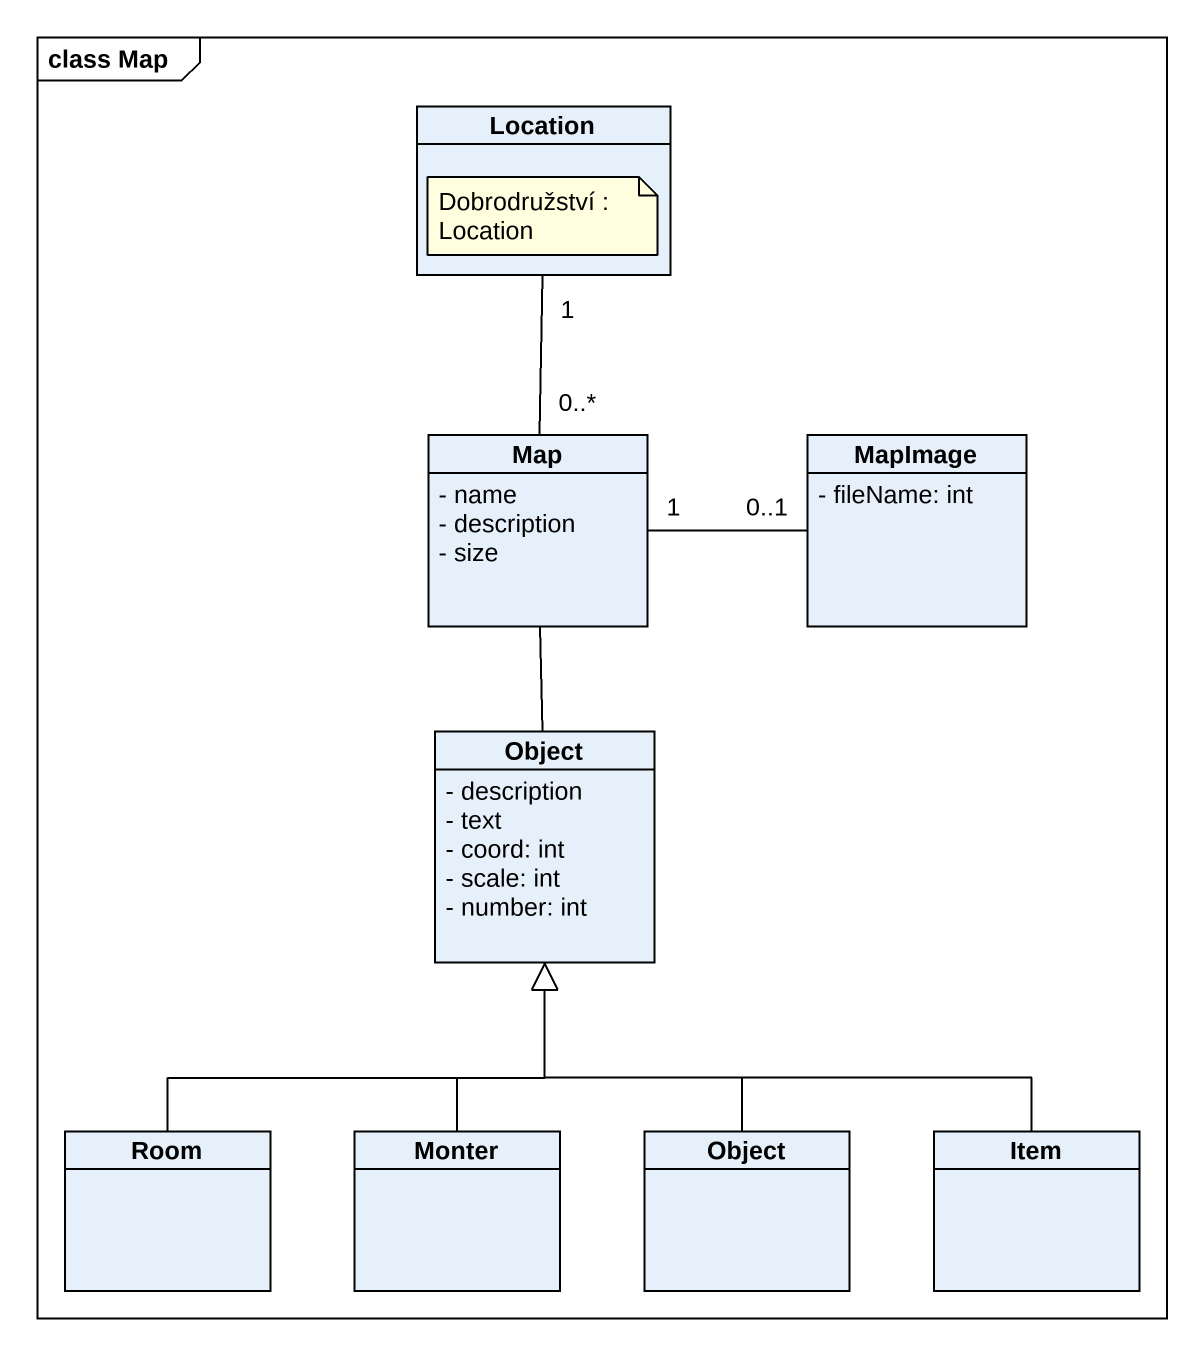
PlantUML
@startuml
mainframe class Map
hide circle
hide empty members
skinparam classAttributeIconSize 0
class Location
class "Map" as Map_ {
  - name
  - description
  - size
}
class MapImage {
  - fileName: int
}
class "Object" as Object_ {
  - description
  - text
  - coord: int
  - scale: int
  - number: int
}
class Room
class Monter
class "Object" as Object__2
class Item
Location "1" -- "0..*" Map_
Map_ -- Object_
MapImage "0..1" -left- "1" Map_
Room -up-|> Object_
Monter -up-|> Object_
Object__2 -up-|> Object_
Item -up-|> Object_
note as N1
  Dobrodružství : Location
end note
@enduml
